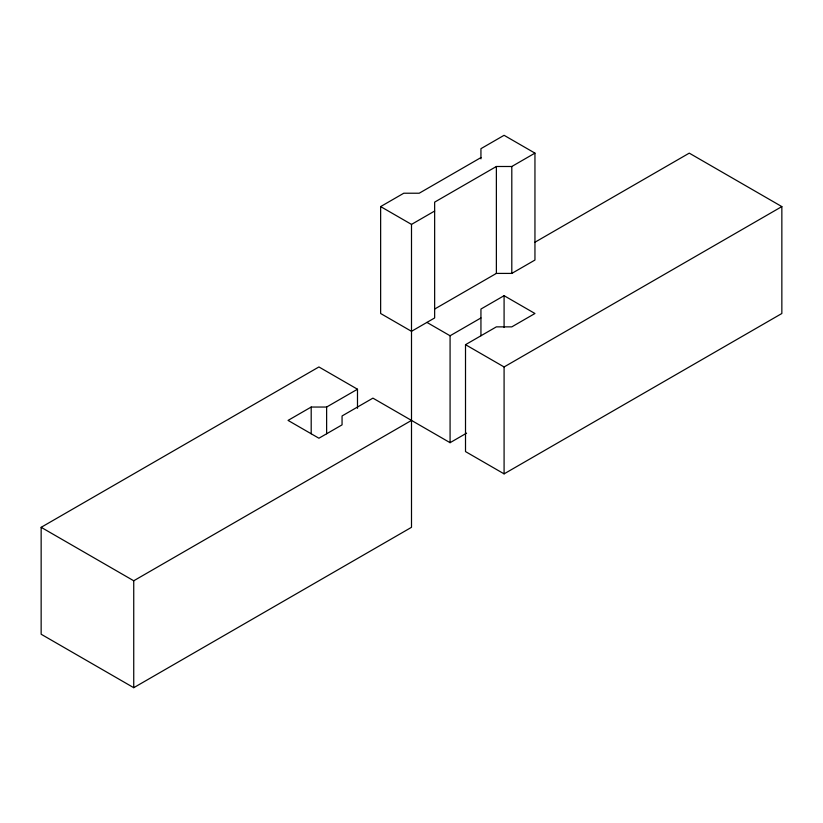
<?xml version="1.0" encoding="UTF-8"?>
<svg xmlns="http://www.w3.org/2000/svg" width="823" height="823" viewBox="0 0 823 823"><rect width="100%" height="100%" fill="white"/><g stroke="black" fill="none" stroke-linecap="round" stroke-linejoin="round"><path stroke-width="1.23" d="M434.647 309.047L496.372 273.411L511.803 273.411L534.95 260.047L534.95 153.129L511.803 166.493L496.372 166.493L434.647 202.129L434.647 317.956L411.5 331.319L380.638 313.501L380.638 206.583L403.784 193.22L419.216 193.22L480.941 157.584M380.638 206.583L411.5 224.401L434.647 211.038M411.5 224.401L411.5 527.317L133.738 687.689L41.15 634.235L41.15 527.317L318.913 366.955L357.491 389.228L357.491 408.321M534.827 242.301L689.263 153.14L781.85 206.594L781.85 313.501L504.088 473.863L465.509 451.59L465.509 344.683L496.372 326.865L511.803 326.865L534.95 313.501L504.088 295.683L480.941 309.047L480.941 335.774M357.491 389.228L326.628 407.046L311.197 407.046L288.05 420.409L318.913 438.227L342.059 424.863L342.059 415.954L372.922 398.137L450.078 442.681L466.61 433.135M426.931 322.41L450.078 335.774L480.941 317.956M41.15 527.317L133.738 580.771L411.5 420.409M465.509 344.683L504.088 366.955L781.85 206.594M534.95 153.129L504.088 135.311L480.941 148.675L480.941 158.86M511.803 166.493L511.803 273.411M504.088 295.683L504.088 327.503M504.088 366.955L504.088 473.863M496.372 166.493L496.372 273.411M450.078 335.774L450.078 442.681M326.628 407.046L326.628 433.772M311.197 407.046L311.197 433.772M133.738 580.771L133.738 687.689"/></g></svg>
